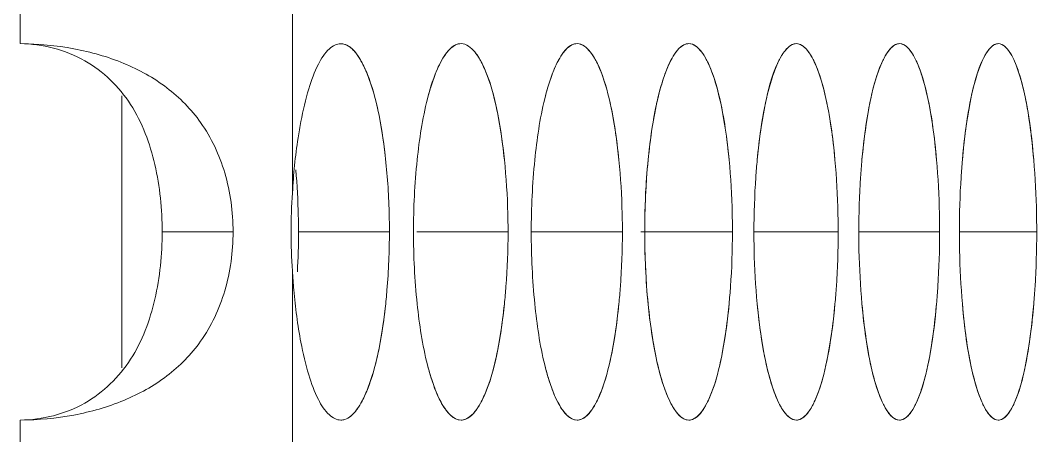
# Model space of a CAD drawing. Header units: millimetres. Extents: x 1177 to 4147, y 93 to 2194.
# Drawn here: x 2891.19 to 2907.4, y 1693.6 to 1700.22 of the extents above; entities that cross this region are included whole.
import ezdxf

# ---------------------------------------------------------------- set-up
doc = ezdxf.new("R2010")
doc.units = ezdxf.units.MM
doc.header["$LTSCALE"] = 0.1
doc.layers.get('0').update_dxf_attribs({"lineweight": 13})
doc.layers.add('标注', color=251, linetype='Continuous', lineweight=9)

msp = doc.modelspace()

# ---------------------------------------------------------------- linework, layer by layer
for p, q in [((2891.191, 1699.847), (2891.191, 1706.837)), ((2891.191, 1699.847), (2891.191, 1706.837)), ((2895.532, 1697.468), (2895.532, 1700.455)), ((2895.532, 1693.239), (2895.532, 1696.226)), ((2891.191, 1686.856), (2891.191, 1693.847)), ((2891.191, 1686.856), (2891.191, 1693.847))]:
    msp.add_line(p, q)
at = {"layer": '标注'}
for p, q in [((2892.81, 1699.014), (2892.81, 1694.679)), ((2892.81, 1699.014), (2892.81, 1694.679)), ((2893.453, 1696.847), (2894.584, 1696.847)), ((2893.453, 1696.847), (2894.584, 1696.847)), ((2895.628, 1696.847), (2897.078, 1696.847)), ((2895.628, 1696.847), (2897.078, 1696.847)), ((2897.516, 1696.847), (2898.97, 1696.847)), ((2897.516, 1696.847), (2898.97, 1696.847)), ((2899.337, 1696.847), (2900.794, 1696.847)), ((2899.337, 1696.847), (2900.794, 1696.847)), ((2901.089, 1696.847), (2902.549, 1696.847)), ((2901.089, 1696.847), (2902.549, 1696.847)), ((2902.892, 1696.847), (2904.235, 1696.847)), ((2902.892, 1696.847), (2904.235, 1696.847)), ((2904.564, 1696.847), (2905.853, 1696.847)), ((2904.564, 1696.847), (2905.853, 1696.847)), ((2906.168, 1696.847), (2907.402, 1696.847)), ((2906.168, 1696.847), (2907.402, 1696.847))]:
    msp.add_line(p, q, dxfattribs=at)
for centre, radius, start, end in [((2904.136, 1696.839), 8.627, 175.8208, 179.9495), ((2904.136, 1696.839), 8.627, 175.8208, 179.9495), ((2904.136, 1696.854), 8.627, 180.0505, 184.1792), ((2904.136, 1696.854), 8.627, 180.0505, 184.1792), ((2884.338, 1696.846), 11.29, 356.7614, 0.0035), ((2884.338, 1696.846), 11.29, 356.7614, 0.0035)]:
    msp.add_arc(centre, radius, start, end, dxfattribs=at)
for points, knots in [([(2894.067, 1698.59), (2893.918, 1698.799), (2893.546, 1699.178), (2892.84, 1699.567), (2892.04, 1699.792), (2891.477, 1699.844), (2891.191, 1699.847)], [0, 0, 0, 0, 0.237278, 0.48061, 0.736199, 1, 1, 1, 1]), ([(2893.453, 1696.847), (2893.453, 1697.206), (2893.385, 1697.912), (2893.02, 1698.909), (2892.252, 1699.666), (2891.545, 1699.842), (2891.191, 1699.847)], [0, 0, 0, 0, 0.257867, 0.504597, 0.746083, 1, 1, 1, 1]), ([(2894.067, 1698.59), (2893.918, 1698.799), (2893.546, 1699.178), (2892.84, 1699.567), (2892.04, 1699.792), (2891.477, 1699.844), (2891.191, 1699.847)], [0, 0, 0, 0, 0.237278, 0.48061, 0.736199, 1, 1, 1, 1]), ([(2893.453, 1696.847), (2893.453, 1697.206), (2893.385, 1697.912), (2893.02, 1698.909), (2892.252, 1699.666), (2891.545, 1699.842), (2891.191, 1699.847)], [0, 0, 0, 0, 0.257867, 0.504597, 0.746083, 1, 1, 1, 1]), ([(2896.304, 1699.846), (2896.237, 1699.846), (2896.078, 1699.753), (2895.918, 1699.488), (2895.77, 1699.094), (2895.699, 1698.782), (2895.666, 1698.606)], [0, 0, 0, 0, 0.138263, 0.343336, 0.632179, 1, 1, 1, 1]), ([(2896.304, 1699.846), (2896.237, 1699.846), (2896.078, 1699.753), (2895.918, 1699.488), (2895.77, 1699.094), (2895.699, 1698.782), (2895.666, 1698.606)], [0, 0, 0, 0, 0.138263, 0.343336, 0.632179, 1, 1, 1, 1]), ([(2897.011, 1698.066), (2896.983, 1698.309), (2896.916, 1698.747), (2896.78, 1699.249), (2896.64, 1699.556), (2896.523, 1699.742), (2896.389, 1699.846), (2896.304, 1699.846)], [0, 0, 0, 0, 0.369087, 0.664261, 0.77961, 0.872651, 1, 1, 1, 1]), ([(2896.542, 1699.698), (2896.525, 1699.721), (2896.463, 1699.792), (2896.37, 1699.846), (2896.304, 1699.846)], [0, 0, 0, 0, 0.303752, 1, 1, 1, 1]), ([(2898.221, 1699.847), (2898.098, 1699.847), (2897.922, 1699.63), (2897.786, 1699.319), (2897.717, 1699.093), (2897.685, 1698.967)], [0, 0, 0, 0, 0.347958, 0.635186, 1, 1, 1, 1]), ([(2898.221, 1699.847), (2898.196, 1699.847), (2898.069, 1699.817), (2897.985, 1699.702), (2897.932, 1699.615)], [0, 0, 0, 0, 0.197833, 1, 1, 1, 1]), ([(2898.912, 1697.994), (2898.886, 1698.247), (2898.822, 1698.702), (2898.692, 1699.224), (2898.553, 1699.545), (2898.439, 1699.735), (2898.306, 1699.847), (2898.221, 1699.847)], [0, 0, 0, 0, 0.371587, 0.6686, 0.783763, 0.876035, 1, 1, 1, 1]), ([(2898.509, 1699.615), (2898.488, 1699.65), (2898.42, 1699.751), (2898.306, 1699.847), (2898.221, 1699.847)], [0, 0, 0, 0, 0.322669, 1, 1, 1, 1]), ([(2900.072, 1699.847), (2899.951, 1699.847), (2899.783, 1699.627), (2899.653, 1699.319), (2899.586, 1699.093), (2899.555, 1698.967)], [0, 0, 0, 0, 0.344008, 0.632418, 1, 1, 1, 1]), ([(2900.072, 1699.847), (2900.048, 1699.847), (2899.923, 1699.816), (2899.844, 1699.701), (2899.794, 1699.615)], [0, 0, 0, 0, 0.195078, 1, 1, 1, 1]), ([(2900.738, 1697.994), (2900.713, 1698.247), (2900.652, 1698.702), (2900.526, 1699.224), (2900.392, 1699.544), (2900.283, 1699.733), (2900.155, 1699.847), (2900.072, 1699.847)], [0, 0, 0, 0, 0.373536, 0.671578, 0.786749, 0.87859, 1, 1, 1, 1]), ([(2900.349, 1699.615), (2900.329, 1699.65), (2900.265, 1699.75), (2900.155, 1699.847), (2900.072, 1699.847)], [0, 0, 0, 0, 0.32596, 1, 1, 1, 1]), ([(2901.855, 1699.847), (2901.737, 1699.847), (2901.575, 1699.624), (2901.451, 1699.319), (2901.345, 1698.943), (2901.262, 1698.495), (2901.175, 1697.787), (2901.15, 1697.23), (2901.15, 1696.847)], [0, 0, 0, 0, 0.111545, 0.206545, 0.328035, 0.473731, 0.638415, 1, 1, 1, 1]), ([(2901.855, 1699.847), (2901.832, 1699.847), (2901.71, 1699.816), (2901.635, 1699.7), (2901.587, 1699.615)], [0, 0, 0, 0, 0.192149, 1, 1, 1, 1]), ([(2902.496, 1697.994), (2902.472, 1698.247), (2902.412, 1698.701), (2902.292, 1699.223), (2902.163, 1699.544), (2902.059, 1699.732), (2901.935, 1699.847), (2901.855, 1699.847)], [0, 0, 0, 0, 0.375478, 0.674554, 0.789741, 0.881162, 1, 1, 1, 1]), ([(2902.104, 1699.645), (2902.086, 1699.675), (2902.027, 1699.764), (2901.928, 1699.847), (2901.855, 1699.847)], [0, 0, 0, 0, 0.323826, 1, 1, 1, 1]), ([(2903.569, 1699.847), (2903.49, 1699.847), (2903.371, 1699.73), (2903.271, 1699.544), (2903.145, 1699.222), (2903.027, 1698.701), (2902.968, 1698.247), (2902.944, 1697.994)], [0, 0, 0, 0, 0.116497, 0.207648, 0.322936, 0.622968, 1, 1, 1, 1]), ([(2903.569, 1699.847), (2903.546, 1699.847), (2903.482, 1699.83), (2903.39, 1699.747), (2903.338, 1699.664), (2903.311, 1699.615)], [0, 0, 0, 0, 0.187277, 0.53264, 1, 1, 1, 1]), ([(2904.184, 1697.994), (2904.161, 1698.247), (2904.104, 1698.701), (2903.989, 1699.222), (2903.865, 1699.544), (2903.766, 1699.73), (2903.647, 1699.847), (2903.569, 1699.847)], [0, 0, 0, 0, 0.377411, 0.677525, 0.792735, 0.883746, 1, 1, 1, 1]), ([(2903.782, 1699.688), (2903.766, 1699.712), (2903.714, 1699.783), (2903.63, 1699.847), (2903.569, 1699.847)], [0, 0, 0, 0, 0.31799, 1, 1, 1, 1]), ([(2905.214, 1699.847), (2905.138, 1699.847), (2905.023, 1699.728), (2904.928, 1699.544), (2904.807, 1699.222), (2904.694, 1698.7), (2904.638, 1698.247), (2904.615, 1697.994)], [0, 0, 0, 0, 0.113909, 0.204659, 0.319975, 0.621044, 1, 1, 1, 1]), ([(2905.214, 1699.847), (2905.192, 1699.847), (2905.13, 1699.83), (2905.042, 1699.746), (2904.993, 1699.664), (2904.967, 1699.615)], [0, 0, 0, 0, 0.184004, 0.528262, 1, 1, 1, 1]), ([(2905.804, 1697.994), (2905.782, 1698.247), (2905.727, 1698.7), (2905.617, 1699.221), (2905.498, 1699.543), (2905.404, 1699.728), (2905.29, 1699.847), (2905.214, 1699.847)], [0, 0, 0, 0, 0.379331, 0.680485, 0.795727, 0.886339, 1, 1, 1, 1]), ([(2905.391, 1699.728), (2905.378, 1699.746), (2905.333, 1699.801), (2905.264, 1699.847), (2905.214, 1699.847)], [0, 0, 0, 0, 0.310426, 1, 1, 1, 1]), ([(2906.79, 1699.847), (2906.716, 1699.847), (2906.607, 1699.726), (2906.517, 1699.543), (2906.4, 1699.221), (2906.292, 1698.7), (2906.238, 1698.247), (2906.217, 1697.994)], [0, 0, 0, 0, 0.111317, 0.201676, 0.317029, 0.619135, 1, 1, 1, 1]), ([(2906.79, 1699.847), (2906.77, 1699.847), (2906.709, 1699.83), (2906.625, 1699.745), (2906.578, 1699.664), (2906.554, 1699.615)], [0, 0, 0, 0, 0.180528, 0.523661, 1, 1, 1, 1]), ([(2907.355, 1697.994), (2907.334, 1698.247), (2907.281, 1698.7), (2907.176, 1699.221), (2907.062, 1699.543), (2906.973, 1699.726), (2906.864, 1699.847), (2906.79, 1699.847)], [0, 0, 0, 0, 0.381235, 0.683429, 0.79871, 0.888936, 1, 1, 1, 1]), ([(2906.932, 1699.764), (2906.921, 1699.776), (2906.883, 1699.817), (2906.829, 1699.847), (2906.79, 1699.847)], [0, 0, 0, 0, 0.300787, 1, 1, 1, 1]), ([(2897.011, 1698.066), (2896.972, 1698.406), (2896.897, 1698.876), (2896.712, 1699.416), (2896.604, 1699.621), (2896.542, 1699.698)], [0, 0, 0, 0, 0.599408, 0.827175, 1, 1, 1, 1]), ([(2902.496, 1697.994), (2902.464, 1698.331), (2902.401, 1698.797), (2902.247, 1699.346), (2902.156, 1699.559), (2902.104, 1699.645)], [0, 0, 0, 0, 0.594383, 0.823753, 1, 1, 1, 1]), ([(2904.184, 1697.994), (2904.152, 1698.345), (2904.09, 1698.829), (2903.931, 1699.391), (2903.836, 1699.605), (2903.782, 1699.688)], [0, 0, 0, 0, 0.603559, 0.830818, 1, 1, 1, 1]), ([(2905.804, 1697.994), (2905.772, 1698.36), (2905.71, 1698.862), (2905.546, 1699.437), (2905.448, 1699.65), (2905.391, 1699.728)], [0, 0, 0, 0, 0.613931, 0.838792, 1, 1, 1, 1]), ([(2907.355, 1697.994), (2907.337, 1698.201), (2907.296, 1698.581), (2907.205, 1699.094), (2907.092, 1699.481), (2906.992, 1699.693), (2906.932, 1699.764)], [0, 0, 0, 0, 0.338668, 0.625811, 0.847843, 1, 1, 1, 1]), ([(2897.932, 1699.615), (2897.907, 1699.574), (2897.799, 1699.369), (2897.73, 1699.146), (2897.685, 1698.967)], [0, 0, 0, 0, 0.205443, 1, 1, 1, 1]), ([(2898.912, 1697.994), (2898.879, 1698.321), (2898.796, 1698.873), (2898.628, 1699.418), (2898.509, 1699.615)], [0, 0, 0, 0, 0.588138, 1, 1, 1, 1]), ([(2899.794, 1699.615), (2899.77, 1699.574), (2899.665, 1699.368), (2899.599, 1699.145), (2899.555, 1698.967)], [0, 0, 0, 0, 0.204755, 1, 1, 1, 1]), ([(2900.738, 1697.994), (2900.706, 1698.321), (2900.626, 1698.872), (2900.464, 1699.417), (2900.349, 1699.615)], [0, 0, 0, 0, 0.588987, 1, 1, 1, 1]), ([(2901.587, 1699.615), (2901.507, 1699.475), (2901.379, 1699.109), (2901.196, 1698.186), (2901.15, 1697.404), (2901.15, 1696.847)], [0, 0, 0, 0, 0.171591, 0.407652, 1, 1, 1, 1]), ([(2903.311, 1699.615), (2903.202, 1699.415), (2903.051, 1698.87), (2902.975, 1698.321), (2902.944, 1697.994)], [0, 0, 0, 0, 0.409673, 1, 1, 1, 1]), ([(2904.967, 1699.615), (2904.862, 1699.414), (2904.717, 1698.869), (2904.644, 1698.321), (2904.615, 1697.994)], [0, 0, 0, 0, 0.408883, 1, 1, 1, 1]), ([(2906.554, 1699.615), (2906.453, 1699.413), (2906.315, 1698.868), (2906.245, 1698.32), (2906.217, 1697.994)], [0, 0, 0, 0, 0.408118, 1, 1, 1, 1]), ([(2897.685, 1698.967), (2897.604, 1698.648), (2897.497, 1697.942), (2897.462, 1697.23), (2897.462, 1696.847)], [0, 0, 0, 0, 0.462235, 1, 1, 1, 1]), ([(2897.685, 1698.967), (2897.604, 1698.648), (2897.497, 1697.942), (2897.462, 1697.23), (2897.462, 1696.847)], [0, 0, 0, 0, 0.462235, 1, 1, 1, 1]), ([(2899.555, 1698.967), (2899.477, 1698.648), (2899.375, 1697.941), (2899.34, 1697.23), (2899.34, 1696.847)], [0, 0, 0, 0, 0.462016, 1, 1, 1, 1]), ([(2899.555, 1698.967), (2899.477, 1698.648), (2899.375, 1697.941), (2899.34, 1697.23), (2899.34, 1696.847)], [0, 0, 0, 0, 0.462016, 1, 1, 1, 1]), ([(2894.584, 1696.847), (2894.584, 1697.163), (2894.504, 1697.78), (2894.239, 1698.348), (2894.067, 1698.59)], [0, 0, 0, 0, 0.515812, 1, 1, 1, 1]), ([(2894.584, 1696.847), (2894.584, 1697.163), (2894.504, 1697.78), (2894.239, 1698.348), (2894.067, 1698.59)], [0, 0, 0, 0, 0.515812, 1, 1, 1, 1]), ([(2895.666, 1698.606), (2895.649, 1698.519), (2895.585, 1698.142), (2895.548, 1697.761), (2895.532, 1697.468)], [0, 0, 0, 0, 0.233018, 1, 1, 1, 1]), ([(2895.666, 1698.606), (2895.649, 1698.519), (2895.585, 1698.142), (2895.548, 1697.761), (2895.532, 1697.468)], [0, 0, 0, 0, 0.233018, 1, 1, 1, 1]), ([(2897.078, 1696.847), (2897.078, 1696.951), (2897.072, 1697.358), (2897.045, 1697.765), (2897.011, 1698.066)], [0, 0, 0, 0, 0.256515, 1, 1, 1, 1]), ([(2897.078, 1696.847), (2897.078, 1696.951), (2897.072, 1697.358), (2897.045, 1697.765), (2897.011, 1698.066)], [0, 0, 0, 0, 0.256515, 1, 1, 1, 1]), ([(2898.97, 1696.847), (2898.97, 1696.945), (2898.965, 1697.328), (2898.942, 1697.71), (2898.912, 1697.994)], [0, 0, 0, 0, 0.255777, 1, 1, 1, 1]), ([(2898.97, 1696.847), (2898.97, 1696.945), (2898.965, 1697.328), (2898.942, 1697.71), (2898.912, 1697.994)], [0, 0, 0, 0, 0.255777, 1, 1, 1, 1]), ([(2900.794, 1696.847), (2900.794, 1696.945), (2900.789, 1697.328), (2900.766, 1697.71), (2900.738, 1697.994)], [0, 0, 0, 0, 0.255803, 1, 1, 1, 1]), ([(2900.794, 1696.847), (2900.794, 1696.945), (2900.789, 1697.328), (2900.766, 1697.71), (2900.738, 1697.994)], [0, 0, 0, 0, 0.255803, 1, 1, 1, 1]), ([(2902.549, 1696.847), (2902.549, 1696.945), (2902.544, 1697.328), (2902.523, 1697.71), (2902.496, 1697.994)], [0, 0, 0, 0, 0.255828, 1, 1, 1, 1]), ([(2902.549, 1696.847), (2902.549, 1696.945), (2902.544, 1697.328), (2902.523, 1697.71), (2902.496, 1697.994)], [0, 0, 0, 0, 0.255828, 1, 1, 1, 1]), ([(2902.944, 1697.994), (2902.936, 1697.902), (2902.905, 1697.52), (2902.892, 1697.137), (2902.892, 1696.847)], [0, 0, 0, 0, 0.242063, 1, 1, 1, 1]), ([(2902.944, 1697.994), (2902.936, 1697.902), (2902.905, 1697.52), (2902.892, 1697.137), (2902.892, 1696.847)], [0, 0, 0, 0, 0.242063, 1, 1, 1, 1]), ([(2904.235, 1696.847), (2904.235, 1696.945), (2904.231, 1697.328), (2904.21, 1697.71), (2904.184, 1697.994)], [0, 0, 0, 0, 0.255852, 1, 1, 1, 1]), ([(2904.235, 1696.847), (2904.235, 1696.945), (2904.231, 1697.328), (2904.21, 1697.71), (2904.184, 1697.994)], [0, 0, 0, 0, 0.255852, 1, 1, 1, 1]), ([(2904.615, 1697.994), (2904.606, 1697.902), (2904.577, 1697.52), (2904.564, 1697.137), (2904.564, 1696.847)], [0, 0, 0, 0, 0.242024, 1, 1, 1, 1]), ([(2904.615, 1697.994), (2904.606, 1697.902), (2904.577, 1697.52), (2904.564, 1697.137), (2904.564, 1696.847)], [0, 0, 0, 0, 0.242024, 1, 1, 1, 1]), ([(2905.853, 1696.847), (2905.853, 1696.945), (2905.849, 1697.327), (2905.829, 1697.71), (2905.804, 1697.994)], [0, 0, 0, 0, 0.255875, 1, 1, 1, 1]), ([(2905.853, 1696.847), (2905.853, 1696.945), (2905.849, 1697.327), (2905.829, 1697.71), (2905.804, 1697.994)], [0, 0, 0, 0, 0.255875, 1, 1, 1, 1]), ([(2906.217, 1697.994), (2906.209, 1697.902), (2906.18, 1697.52), (2906.168, 1697.137), (2906.168, 1696.847)], [0, 0, 0, 0, 0.241986, 1, 1, 1, 1]), ([(2906.217, 1697.994), (2906.209, 1697.902), (2906.18, 1697.52), (2906.168, 1697.137), (2906.168, 1696.847)], [0, 0, 0, 0, 0.241986, 1, 1, 1, 1]), ([(2907.402, 1696.847), (2907.402, 1696.945), (2907.398, 1697.327), (2907.379, 1697.71), (2907.355, 1697.994)], [0, 0, 0, 0, 0.255897, 1, 1, 1, 1]), ([(2907.402, 1696.847), (2907.402, 1696.945), (2907.398, 1697.327), (2907.379, 1697.71), (2907.355, 1697.994)], [0, 0, 0, 0, 0.255897, 1, 1, 1, 1]), ([(2895.628, 1696.847), (2895.628, 1696.931), (2895.624, 1697.262), (2895.606, 1697.593), (2895.584, 1697.838)], [0, 0, 0, 0, 0.254236, 1, 1, 1, 1]), ([(2895.628, 1696.847), (2895.628, 1696.931), (2895.624, 1697.262), (2895.606, 1697.593), (2895.584, 1697.838)], [0, 0, 0, 0, 0.254236, 1, 1, 1, 1]), ([(2891.191, 1693.847), (2891.545, 1693.851), (2892.252, 1694.027), (2893.02, 1694.784), (2893.385, 1695.781), (2893.453, 1696.487), (2893.453, 1696.847)], [0, 0, 0, 0, 0.253917, 0.495403, 0.742133, 1, 1, 1, 1]), ([(2891.191, 1693.847), (2891.545, 1693.851), (2892.252, 1694.027), (2893.02, 1694.784), (2893.385, 1695.781), (2893.453, 1696.487), (2893.453, 1696.847)], [0, 0, 0, 0, 0.253917, 0.495403, 0.742133, 1, 1, 1, 1]), ([(2894.067, 1695.103), (2894.239, 1695.345), (2894.504, 1695.913), (2894.584, 1696.53), (2894.584, 1696.847)], [0, 0, 0, 0, 0.484188, 1, 1, 1, 1]), ([(2894.067, 1695.103), (2894.239, 1695.345), (2894.504, 1695.913), (2894.584, 1696.53), (2894.584, 1696.847)], [0, 0, 0, 0, 0.484188, 1, 1, 1, 1]), ([(2897.011, 1695.628), (2897.022, 1695.725), (2897.061, 1696.13), (2897.078, 1696.538), (2897.078, 1696.847)], [0, 0, 0, 0, 0.241125, 1, 1, 1, 1]), ([(2897.011, 1695.628), (2897.022, 1695.725), (2897.061, 1696.13), (2897.078, 1696.538), (2897.078, 1696.847)], [0, 0, 0, 0, 0.241125, 1, 1, 1, 1]), ([(2897.462, 1696.847), (2897.462, 1696.464), (2897.497, 1695.752), (2897.604, 1695.045), (2897.685, 1694.726)], [0, 0, 0, 0, 0.537765, 1, 1, 1, 1]), ([(2897.462, 1696.847), (2897.462, 1696.464), (2897.497, 1695.752), (2897.604, 1695.045), (2897.685, 1694.726)], [0, 0, 0, 0, 0.537765, 1, 1, 1, 1]), ([(2898.912, 1695.699), (2898.922, 1695.792), (2898.956, 1696.173), (2898.97, 1696.556), (2898.97, 1696.847)], [0, 0, 0, 0, 0.242158, 1, 1, 1, 1]), ([(2898.912, 1695.699), (2898.922, 1695.792), (2898.956, 1696.173), (2898.97, 1696.556), (2898.97, 1696.847)], [0, 0, 0, 0, 0.242158, 1, 1, 1, 1]), ([(2899.34, 1696.847), (2899.34, 1696.464), (2899.375, 1695.752), (2899.477, 1695.045), (2899.555, 1694.726)], [0, 0, 0, 0, 0.537984, 1, 1, 1, 1]), ([(2899.34, 1696.847), (2899.34, 1696.464), (2899.375, 1695.752), (2899.477, 1695.045), (2899.555, 1694.726)], [0, 0, 0, 0, 0.537984, 1, 1, 1, 1]), ([(2900.738, 1695.699), (2900.747, 1695.792), (2900.78, 1696.173), (2900.794, 1696.556), (2900.794, 1696.847)], [0, 0, 0, 0, 0.242115, 1, 1, 1, 1]), ([(2900.738, 1695.699), (2900.747, 1695.792), (2900.78, 1696.173), (2900.794, 1696.556), (2900.794, 1696.847)], [0, 0, 0, 0, 0.242115, 1, 1, 1, 1]), ([(2901.15, 1696.847), (2901.15, 1696.285), (2901.197, 1695.497), (2901.383, 1694.57), (2901.513, 1694.205), (2901.594, 1694.066)], [0, 0, 0, 0, 0.594289, 0.829953, 1, 1, 1, 1]), ([(2901.15, 1696.847), (2901.15, 1696.464), (2901.175, 1695.906), (2901.262, 1695.199), (2901.345, 1694.751), (2901.451, 1694.375), (2901.575, 1694.07), (2901.737, 1693.847), (2901.855, 1693.847)], [0, 0, 0, 0, 0.361585, 0.526269, 0.671965, 0.793455, 0.888455, 1, 1, 1, 1]), ([(2902.496, 1695.699), (2902.504, 1695.792), (2902.536, 1696.173), (2902.549, 1696.556), (2902.549, 1696.847)], [0, 0, 0, 0, 0.242073, 1, 1, 1, 1]), ([(2902.496, 1695.699), (2902.504, 1695.792), (2902.536, 1696.173), (2902.549, 1696.556), (2902.549, 1696.847)], [0, 0, 0, 0, 0.242073, 1, 1, 1, 1]), ([(2902.892, 1696.847), (2902.892, 1696.749), (2902.896, 1696.366), (2902.917, 1695.983), (2902.944, 1695.699)], [0, 0, 0, 0, 0.255833, 1, 1, 1, 1]), ([(2902.892, 1696.847), (2902.892, 1696.749), (2902.896, 1696.366), (2902.917, 1695.983), (2902.944, 1695.699)], [0, 0, 0, 0, 0.255833, 1, 1, 1, 1]), ([(2904.184, 1695.699), (2904.193, 1695.792), (2904.223, 1696.173), (2904.235, 1696.557), (2904.235, 1696.847)], [0, 0, 0, 0, 0.242033, 1, 1, 1, 1]), ([(2904.184, 1695.699), (2904.193, 1695.792), (2904.223, 1696.173), (2904.235, 1696.557), (2904.235, 1696.847)], [0, 0, 0, 0, 0.242033, 1, 1, 1, 1]), ([(2904.564, 1696.847), (2904.564, 1696.749), (2904.569, 1696.366), (2904.589, 1695.983), (2904.615, 1695.699)], [0, 0, 0, 0, 0.255857, 1, 1, 1, 1]), ([(2904.564, 1696.847), (2904.564, 1696.749), (2904.569, 1696.366), (2904.589, 1695.983), (2904.615, 1695.699)], [0, 0, 0, 0, 0.255857, 1, 1, 1, 1]), ([(2905.804, 1695.699), (2905.812, 1695.792), (2905.841, 1696.174), (2905.853, 1696.557), (2905.853, 1696.847)], [0, 0, 0, 0, 0.241995, 1, 1, 1, 1]), ([(2905.804, 1695.699), (2905.812, 1695.792), (2905.841, 1696.174), (2905.853, 1696.557), (2905.853, 1696.847)], [0, 0, 0, 0, 0.241995, 1, 1, 1, 1]), ([(2906.168, 1696.847), (2906.168, 1696.749), (2906.172, 1696.366), (2906.192, 1695.983), (2906.217, 1695.699)], [0, 0, 0, 0, 0.25588, 1, 1, 1, 1]), ([(2906.168, 1696.847), (2906.168, 1696.749), (2906.172, 1696.366), (2906.192, 1695.983), (2906.217, 1695.699)], [0, 0, 0, 0, 0.25588, 1, 1, 1, 1]), ([(2907.355, 1695.699), (2907.363, 1695.792), (2907.39, 1696.174), (2907.402, 1696.557), (2907.402, 1696.847)], [0, 0, 0, 0, 0.241958, 1, 1, 1, 1]), ([(2907.355, 1695.699), (2907.363, 1695.792), (2907.39, 1696.174), (2907.402, 1696.557), (2907.402, 1696.847)], [0, 0, 0, 0, 0.241958, 1, 1, 1, 1]), ([(2895.532, 1696.226), (2895.538, 1696.125), (2895.565, 1695.743), (2895.613, 1695.363), (2895.666, 1695.087)], [0, 0, 0, 0, 0.264818, 1, 1, 1, 1]), ([(2895.532, 1696.226), (2895.538, 1696.125), (2895.565, 1695.743), (2895.613, 1695.363), (2895.666, 1695.087)], [0, 0, 0, 0, 0.264818, 1, 1, 1, 1]), ([(2896.304, 1693.847), (2896.389, 1693.847), (2896.523, 1693.951), (2896.64, 1694.137), (2896.78, 1694.444), (2896.916, 1694.946), (2896.983, 1695.384), (2897.011, 1695.628)], [0, 0, 0, 0, 0.127349, 0.22039, 0.335739, 0.630913, 1, 1, 1, 1]), ([(2896.542, 1693.995), (2896.604, 1694.073), (2896.712, 1694.277), (2896.897, 1694.818), (2896.972, 1695.288), (2897.011, 1695.628)], [0, 0, 0, 0, 0.172825, 0.400592, 1, 1, 1, 1]), ([(2898.221, 1693.847), (2898.306, 1693.847), (2898.439, 1693.958), (2898.553, 1694.149), (2898.692, 1694.469), (2898.822, 1694.991), (2898.886, 1695.446), (2898.912, 1695.699)], [0, 0, 0, 0, 0.123965, 0.216237, 0.3314, 0.628413, 1, 1, 1, 1]), ([(2898.509, 1694.078), (2898.628, 1694.276), (2898.796, 1694.82), (2898.879, 1695.372), (2898.912, 1695.699)], [0, 0, 0, 0, 0.411862, 1, 1, 1, 1]), ([(2900.072, 1693.847), (2900.155, 1693.847), (2900.283, 1693.96), (2900.392, 1694.149), (2900.526, 1694.47), (2900.652, 1694.992), (2900.713, 1695.446), (2900.738, 1695.699)], [0, 0, 0, 0, 0.12141, 0.213251, 0.328422, 0.626464, 1, 1, 1, 1]), ([(2900.349, 1694.078), (2900.464, 1694.277), (2900.626, 1694.821), (2900.706, 1695.372), (2900.738, 1695.699)], [0, 0, 0, 0, 0.411013, 1, 1, 1, 1]), ([(2901.855, 1693.847), (2901.935, 1693.847), (2902.059, 1693.962), (2902.163, 1694.149), (2902.292, 1694.471), (2902.412, 1694.992), (2902.472, 1695.446), (2902.496, 1695.699)], [0, 0, 0, 0, 0.118838, 0.210259, 0.325446, 0.624522, 1, 1, 1, 1]), ([(2902.121, 1694.078), (2902.233, 1694.278), (2902.388, 1694.822), (2902.465, 1695.373), (2902.496, 1695.699)], [0, 0, 0, 0, 0.410186, 1, 1, 1, 1]), ([(2902.944, 1695.699), (2902.977, 1695.354), (2903.04, 1694.877), (2903.198, 1694.32), (2903.291, 1694.106), (2903.344, 1694.022)], [0, 0, 0, 0, 0.599914, 0.828052, 1, 1, 1, 1]), ([(2902.944, 1695.699), (2902.968, 1695.446), (2903.027, 1694.993), (2903.145, 1694.471), (2903.271, 1694.15), (2903.371, 1693.964), (2903.49, 1693.847), (2903.569, 1693.847)], [0, 0, 0, 0, 0.377032, 0.677064, 0.792352, 0.883503, 1, 1, 1, 1]), ([(2903.569, 1693.847), (2903.647, 1693.847), (2903.766, 1693.964), (2903.865, 1694.15), (2903.989, 1694.471), (2904.104, 1694.993), (2904.161, 1695.446), (2904.184, 1695.699)], [0, 0, 0, 0, 0.116254, 0.207265, 0.322475, 0.622589, 1, 1, 1, 1]), ([(2903.825, 1694.078), (2903.932, 1694.279), (2904.08, 1694.823), (2904.154, 1695.373), (2904.184, 1695.699)], [0, 0, 0, 0, 0.409381, 1, 1, 1, 1]), ([(2904.615, 1695.699), (2904.647, 1695.339), (2904.71, 1694.844), (2904.873, 1694.274), (2904.97, 1694.06), (2905.026, 1693.981)], [0, 0, 0, 0, 0.60993, 0.835766, 1, 1, 1, 1]), ([(2904.615, 1695.699), (2904.638, 1695.446), (2904.694, 1694.993), (2904.807, 1694.472), (2904.928, 1694.15), (2905.023, 1693.966), (2905.138, 1693.847), (2905.214, 1693.847)], [0, 0, 0, 0, 0.378956, 0.680025, 0.795341, 0.886091, 1, 1, 1, 1]), ([(2905.214, 1693.847), (2905.29, 1693.847), (2905.404, 1693.966), (2905.498, 1694.15), (2905.617, 1694.472), (2905.727, 1694.993), (2905.782, 1695.446), (2905.804, 1695.699)], [0, 0, 0, 0, 0.113661, 0.204273, 0.319515, 0.620669, 1, 1, 1, 1]), ([(2905.46, 1694.078), (2905.563, 1694.28), (2905.705, 1694.824), (2905.775, 1695.373), (2905.804, 1695.699)], [0, 0, 0, 0, 0.4086, 1, 1, 1, 1]), ([(2906.217, 1695.699), (2906.249, 1695.324), (2906.312, 1694.811), (2906.48, 1694.228), (2906.579, 1694.016), (2906.638, 1693.943)], [0, 0, 0, 0, 0.621267, 0.84448, 1, 1, 1, 1]), ([(2906.217, 1695.699), (2906.238, 1695.446), (2906.292, 1694.993), (2906.4, 1694.473), (2906.517, 1694.15), (2906.607, 1693.968), (2906.716, 1693.847), (2906.79, 1693.847)], [0, 0, 0, 0, 0.380865, 0.682971, 0.798324, 0.888683, 1, 1, 1, 1]), ([(2906.79, 1693.847), (2906.864, 1693.847), (2906.973, 1693.968), (2907.062, 1694.15), (2907.176, 1694.473), (2907.281, 1694.994), (2907.334, 1695.447), (2907.355, 1695.699)], [0, 0, 0, 0, 0.111064, 0.20129, 0.316571, 0.618765, 1, 1, 1, 1]), ([(2907.025, 1694.078), (2907.125, 1694.281), (2907.26, 1694.825), (2907.327, 1695.373), (2907.355, 1695.699)], [0, 0, 0, 0, 0.407843, 1, 1, 1, 1]), ([(2891.191, 1693.847), (2891.477, 1693.849), (2892.04, 1693.901), (2892.84, 1694.127), (2893.546, 1694.516), (2893.918, 1694.894), (2894.067, 1695.103)], [0, 0, 0, 0, 0.263801, 0.51939, 0.762722, 1, 1, 1, 1]), ([(2891.191, 1693.847), (2891.477, 1693.849), (2892.04, 1693.901), (2892.84, 1694.127), (2893.546, 1694.516), (2893.918, 1694.894), (2894.067, 1695.103)], [0, 0, 0, 0, 0.263801, 0.51939, 0.762722, 1, 1, 1, 1]), ([(2895.666, 1695.087), (2895.699, 1694.912), (2895.77, 1694.6), (2895.918, 1694.206), (2896.078, 1693.941), (2896.237, 1693.847), (2896.304, 1693.847)], [0, 0, 0, 0, 0.367821, 0.656664, 0.861737, 1, 1, 1, 1]), ([(2895.666, 1695.087), (2895.699, 1694.912), (2895.77, 1694.6), (2895.918, 1694.206), (2896.078, 1693.941), (2896.237, 1693.847), (2896.304, 1693.847)], [0, 0, 0, 0, 0.367821, 0.656664, 0.861737, 1, 1, 1, 1]), ([(2897.685, 1694.726), (2897.702, 1694.66), (2897.764, 1694.438), (2897.847, 1694.218), (2897.932, 1694.078)], [0, 0, 0, 0, 0.294624, 1, 1, 1, 1]), ([(2897.685, 1694.726), (2897.717, 1694.601), (2897.786, 1694.374), (2897.922, 1694.064), (2898.098, 1693.847), (2898.221, 1693.847)], [0, 0, 0, 0, 0.364814, 0.652042, 1, 1, 1, 1]), ([(2899.555, 1694.726), (2899.572, 1694.66), (2899.632, 1694.438), (2899.711, 1694.218), (2899.794, 1694.078)], [0, 0, 0, 0, 0.295217, 1, 1, 1, 1]), ([(2899.555, 1694.726), (2899.586, 1694.601), (2899.653, 1694.375), (2899.783, 1694.067), (2899.951, 1693.847), (2900.072, 1693.847)], [0, 0, 0, 0, 0.367582, 0.655992, 1, 1, 1, 1]), ([(2896.304, 1693.847), (2896.325, 1693.847), (2896.421, 1693.863), (2896.496, 1693.936), (2896.542, 1693.995)], [0, 0, 0, 0, 0.213946, 1, 1, 1, 1]), ([(2897.932, 1694.078), (2897.953, 1694.044), (2898.022, 1693.942), (2898.136, 1693.847), (2898.221, 1693.847)], [0, 0, 0, 0, 0.32265, 1, 1, 1, 1]), ([(2898.221, 1693.847), (2898.246, 1693.847), (2898.373, 1693.876), (2898.456, 1693.992), (2898.509, 1694.078)], [0, 0, 0, 0, 0.19816, 1, 1, 1, 1]), ([(2899.794, 1694.078), (2899.814, 1694.044), (2899.879, 1693.943), (2899.989, 1693.847), (2900.072, 1693.847)], [0, 0, 0, 0, 0.325919, 1, 1, 1, 1]), ([(2900.072, 1693.847), (2900.096, 1693.847), (2900.221, 1693.877), (2900.299, 1693.992), (2900.349, 1694.078)], [0, 0, 0, 0, 0.195393, 1, 1, 1, 1]), ([(2901.594, 1694.066), (2901.613, 1694.033), (2901.674, 1693.938), (2901.777, 1693.847), (2901.855, 1693.847)], [0, 0, 0, 0, 0.327099, 1, 1, 1, 1]), ([(2901.855, 1693.847), (2901.878, 1693.847), (2902, 1693.878), (2902.074, 1693.993), (2902.121, 1694.078)], [0, 0, 0, 0, 0.19245, 1, 1, 1, 1]), ([(2903.344, 1694.022), (2903.361, 1693.996), (2903.415, 1693.918), (2903.503, 1693.847), (2903.569, 1693.847)], [0, 0, 0, 0, 0.321831, 1, 1, 1, 1]), ([(2903.569, 1693.847), (2903.591, 1693.847), (2903.655, 1693.863), (2903.747, 1693.946), (2903.798, 1694.029), (2903.825, 1694.078)], [0, 0, 0, 0, 0.187539, 0.532699, 1, 1, 1, 1]), ([(2905.026, 1693.981), (2905.04, 1693.96), (2905.087, 1693.899), (2905.16, 1693.847), (2905.214, 1693.847)], [0, 0, 0, 0, 0.31493, 1, 1, 1, 1]), ([(2905.214, 1693.847), (2905.236, 1693.847), (2905.298, 1693.863), (2905.385, 1693.947), (2905.434, 1694.029), (2905.46, 1694.078)], [0, 0, 0, 0, 0.18425, 0.528295, 1, 1, 1, 1]), ([(2906.79, 1693.847), (2906.811, 1693.847), (2906.871, 1693.864), (2906.954, 1693.948), (2907.001, 1694.03), (2907.025, 1694.078)], [0, 0, 0, 0, 0.180756, 0.523667, 1, 1, 1, 1]), ([(2906.638, 1693.943), (2906.649, 1693.928), (2906.689, 1693.883), (2906.748, 1693.847), (2906.79, 1693.847)], [0, 0, 0, 0, 0.306013, 1, 1, 1, 1])]:
    msp.add_open_spline(points, degree=3, knots=knots, dxfattribs=at)

doc.saveas('drawing.dxf')
